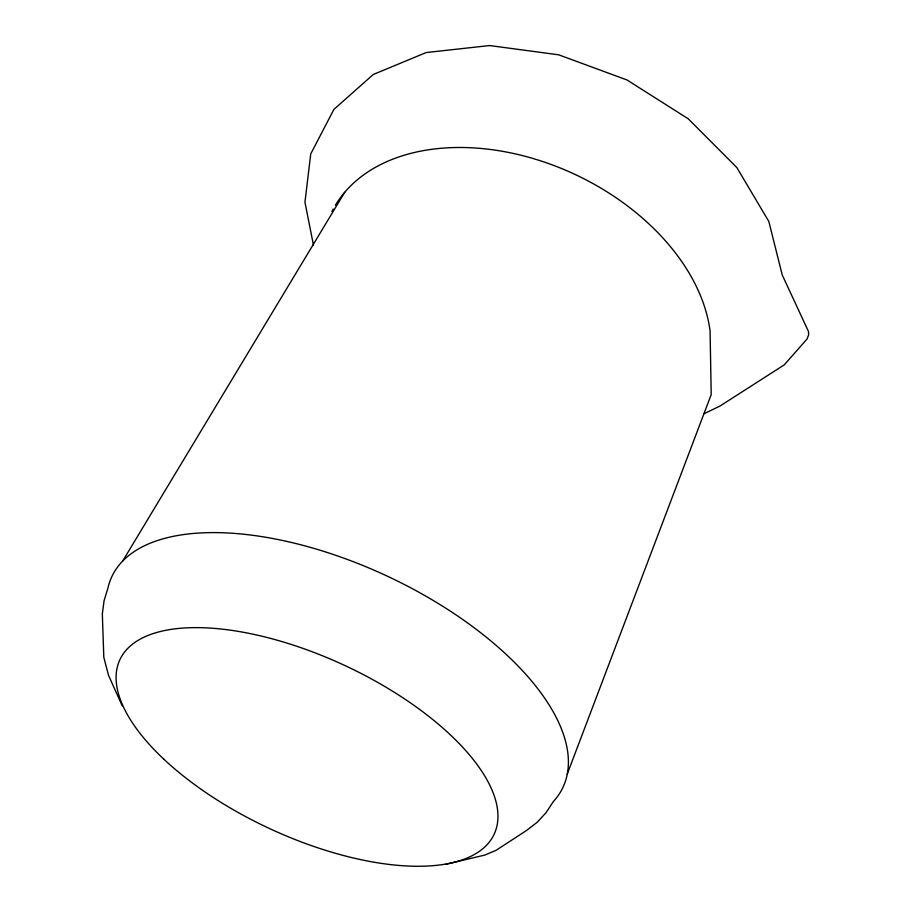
<?xml version="1.0" encoding="UTF-8"?>
<svg xmlns="http://www.w3.org/2000/svg" width="911" height="911" viewBox="0 0 911 911"><rect width="100%" height="100%" fill="white"/><g stroke="black" fill="none" stroke-linecap="round" stroke-linejoin="round"><path stroke-width="1.37" d="M567.177 774.259L711.206 394.6L710.079 331.057A205.043 139.804 25.3 0 0 543.514 161.794A205.043 139.804 25.3 0 0 335.373 205.271M122.803 560.846L344.654 192.358M704.294 413.628L720.077 405.987L784.269 364.855L807.078 338.972L808.604 334.975L808.501 331.524L782.264 275.054L768.804 221.407L736.828 167.544L688.238 118.794L627.03 79.974L558.705 54.819L489.594 45.55L426.132 52.565L373.259 74.508L333.916 109.377L310.731 153.925L304.957 202.208L313.43 245.002M445.991 864.266L484.743 855.087L495.937 850.407L526.66 830.399L537.183 822.269L546.122 812.589L553.307 801.612A248.942 116.938 25 0 0 391.798 578.291A248.942 116.938 25 0 0 107.953 588.028L104.07 600.713L102.328 613.946L103.82 657.321L108.511 675.279L122.256 705.923M331.911 211.546A205.043 139.804 25.3 0 1 333.232 209.006M163.627 758.988A206.49 89.802 25 0 0 487.897 843.757A206.49 89.802 25 0 0 269.508 638.11A206.49 89.802 25 0 0 163.627 758.988"/></g></svg>
